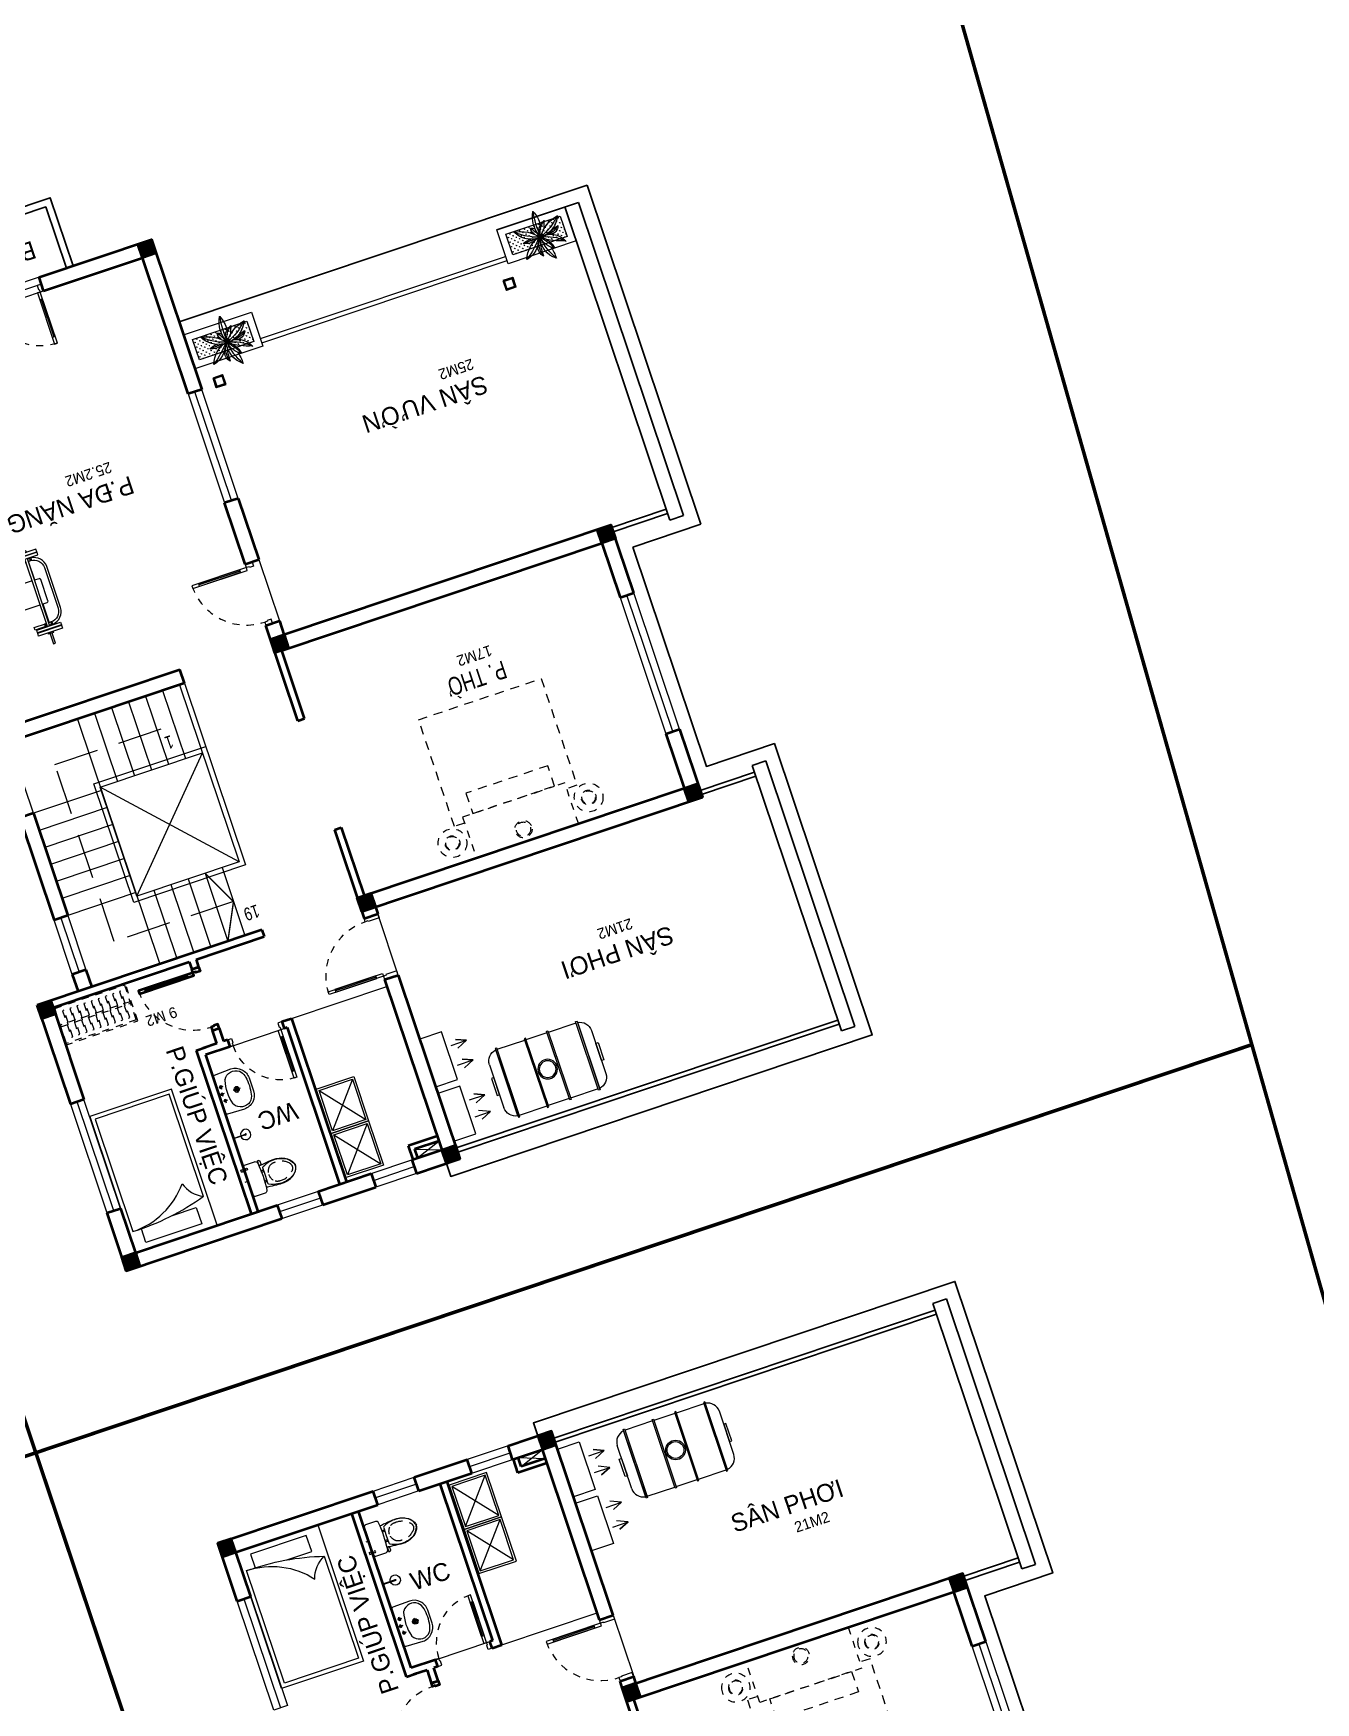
# Model space of a CAD drawing. Header units: metres. Extents: x 568332 to 569219, y 2065964 to 2066430.
# Drawn here: x 568465.59 to 568483.44, y 2066101.3 to 2066124.54 of the extents above; entities that cross this region are included whole.
import ezdxf

# ---------------------------------------------------------------- set-up
doc = ezdxf.new("R2010")
doc.units = ezdxf.units.M
for name, pattern in [('CENTER', [2, 1.25, -0.25, 0.25, -0.25]), ('DASHED', [0.75, 0.5, -0.25]), ('HIDDEN', [0.375, 0.25, -0.125]), ('HIDDEN2', [0.1875, 0.125, -0.0625]), ('X-5M-G-MB PHONGNGU$0$HIDDEN2', [0.1875, 0.125, -0.0625]), ('xref-thap C (mb tang 32-2)$0$HIDDEN', [0.375, 0.25, -0.125]), ('Xref-VCMT-BT3 - tuong bao$0$HIDDEN', [0.375, 0.25, -0.125])]:
    doc.linetypes.add(name, pattern=pattern)
doc.layers.get('0').update_dxf_attribs({"linetype": 'CONTINUOUS'})
for name, color, linetype, lineweight in [('-CONCRETE', 1, 'CONTINUOUS', 35), ('-DOOR', 137, 'CONTINUOUS', 9), ('-FURNITURE', 46, 'CONTINUOUS', 9), ('-HIDE', 3, 'HIDDEN', 13), ('-KH', 143, 'CONTINUOUS', 13), ('-LINE1', 7, 'CONTINUOUS', 18), ('-RANH GIOI KHU DAT', 12, 'CENTER', 18), ('-TEXT', 7, 'CONTINUOUS', 15), ('-WALL', 4, 'CONTINUOUS', 35), ('A-Cay', 75, 'CONTINUOUS', 5), ('A72', 9, 'CONTINUOUS', 5), ('Bighome_khuat', 251, 'DASHED', 5), ('TEXT25', 2, 'CONTINUOUS', 13)]:
    doc.layers.add(name, color=color, linetype=linetype, lineweight=lineweight)
for name, color, linetype in [('13. NET HATCH', 252, 'CONTINUOUS'), ('A-Flor-Hral', 242, 'CONTINUOUS'), ('LoLK', 6, 'CONTINUOUS'), ('SOLO', 7, 'CONTINUOUS')]:
    doc.layers.add(name, color=color, linetype=linetype)
doc.styles.add('1', font='arial.ttf')
doc.styles.add('T1', font='', dxfattribs={"height": 200})
doc.styles.get('T1').set_extended_font_data('VNgeometric Light')

# ---------------------------------------------------------------- blocks, each defined once
blk = doc.blocks.new('BT1-T3')
at = {"layer": '-RANH GIOI KHU DAT', "linetype": 'HIDDEN', "ltscale": 10, "const_width": 50}
blk.add_lwpolyline([(193687, 28101), (206187, 28101), (206187, 48101), (193687, 48101)], close=True, dxfattribs=at)
blk = doc.blocks.new('A$C17c94eb8')
at = {"layer": '-FURNITURE'}
for p, q in [((30, 520), (620, 30)), ((30, 30), (620, 520))]:
    blk.add_line(p, q, dxfattribs=at)
for points in [[(0, 0), (650, 0), (650, 550), (0, 550)], [(30, 30), (620, 30), (620, 520), (30, 520)]]:
    blk.add_lwpolyline(points, close=True, dxfattribs=at)
blk = doc.blocks.new('A$C5C575821')
at = {"layer": '-CONCRETE'}
h = blk.add_hatch(color=256, dxfattribs=at)
h.dxf.hatch_style = 1
h.paths.add_polyline_path([(0, 200), (0, 0), (200, 0), (200, 200)])
blk.add_lwpolyline([(0, 0), (200, 0), (200, 200), (0, 200)], close=True, dxfattribs=at)
blk = doc.blocks.new('*U88')
at = {"color": 251}
blk.add_line((-70, 100), (-70, 700), dxfattribs=at)
for points in [[(-50, 0), (-50, 800), (-90, 800), (-90, 0)], [(-50, 100), (-90, 100), (-90, 700), (-50, 700)], [(-900, -100), (-840, -100), (-840, -40), (-850, -40), (-850, 0), (-900, 0)], [(0, -100), (-60, -100), (-60, -40), (-50, -40), (-50, 0), (0, 0)]]:
    blk.add_lwpolyline(points, close=True)
at = {"layer": 'Bighome_khuat', "linetype": 'Xref-VCMT-BT3 - tuong bao$0$HIDDEN'}
blk.add_arc((-50, 0), 800, 90, 180, dxfattribs=at)
blk = doc.blocks.new('A$C18091ED7')
for p, q in [((0, -42), (0, 0)), ((146, -27), (179, -27)), ((146, -27), (146, -30)), ((146, -30), (166, -30)), ((153, -37), (146, -30)), ((152, 0), (152, -27)), ((152, 0), (179, 0)), ((153, -37), (166, -37)), ((153, -40), (153, -37)), ((153, -40), (178, -40)), ((153, -40), (178, -40)), ((153, -40), (153, -42)), ((185, -30), (166, -30)), ((178, -37), (166, -37)), ((185, -30), (178, -37)), ((178, -37), (178, -40)), ((178, -40), (178, -42)), ((179, 0), (179, -27)), ((179, -27), (185, -27)), ((185, -27), (185, -30)), ((-83, -267), (-83, -300)), ((-83, -278), (-83, -288)), ((-61, -290), (-83, -290)), ((-63, -265), (-81, -265)), ((-61, -267), (-61, -300)), ((61, -267), (61, -300)), ((61, -290), (83, -290)), ((63, -265), (81, -265)), ((83, -267), (83, -300)), ((83, -278), (83, -288)), ((165, -262), (165, -290)), ((168, -260), (228, -260)), ((168, -292), (207, -292)), ((231, -274), (231, -262))]:
    blk.add_line(p, q)
for points in [[(230, -219, -0.137407), (225, -235), (222, -241, -0.236081), (198, -255, -0.051961), (-198, -255, -0.236081), (-222, -241), (-225, -235, -0.137407), (-230, -219), (-230, -72, -0.198912), (-226, -63), (-209, -46, -0.198912), (-200, -42), (0, -42), (200, -42, -0.198912), (209, -46), (226, -63, -0.198912), (230, -72)], [(144, -619, -0.212405), (26, -734, -0.027685), (-1, -739, -0.022279), (-26, -734, -0.212405), (-144, -619, -0.142796), (-167, -428, -0.093005), (-128, -309, -0.256439), (-111, -300), (0, -300), (111, -300, -0.256439), (128, -309, -0.093005), (167, -428, -0.142796)]]:
    blk.add_lwpolyline(points, format="xyb", close=True)
at = {"linetype": 'xref-thap C (mb tang 32-2)$0$HIDDEN', "ltscale": 100}
blk.add_lwpolyline([(61, -669, -0.199031), (0, -699, -0.199031), (-61, -669, -0.218924), (-132, -478, -0.153791), (-112, -404, -0.236701), (0, -348, -0.236701), (112, -404, -0.153791), (132, -478, -0.218924)], format="xyb", close=True, dxfattribs=at)
blk.add_circle((166, -78), 13.9)
for centre, radius, start, end in [((-81, -267), 1.98, 90, 180), ((-63, -267), 1.98, 0, 90), ((63, -267), 1.98, 90, 180), ((81, -267), 1.98, 0, 90), ((168, -262), 2.47, 90, 180), ((168, -290), 2.47, 180, 270), ((207, -277), 15.5, 270, 306.4659), ((168, -225), 80.1, 306.4659, 320.3123), ((228, -274), 2.47, 320.3123, 0)]:
    blk.add_arc(centre, radius, start, end)
for points in [[(-156, -259), (-157, -267), (-164, -328), (-169, -385), (-184, -528), (-136, -679), (-50, -735), (-20, -741), (0, -744)], [(156, -259), (157, -267), (164, -328), (169, -385), (184, -528), (136, -679), (50, -735), (20, -741), (0, -744)]]:
    blk.add_open_spline(points, degree=3, knots=[130.613938, 130.613938, 130.613938, 130.613938, 152.852109, 311.129351, 417.703951, 561.383393, 697.692632, 710.812262, 710.812262, 710.812262, 710.812262])
blk = doc.blocks.new('A$C4ace49fd')
for p, q in [((167, 414), (224, 414)), ((195, 383), (195, 443)), ((267, 429), (324, 429)), ((295, 398), (295, 458)), ((295, 165), (295, 264)), ((367, 414), (424, 414)), ((395, 383), (395, 443)), ((249, 215), (342, 215))]:
    blk.add_line(p, q)
for points in [[(0, 200, 0.414214), (200, 0), (390, 0, 0.414214), (590, 200), (581, 446, 0.409799), (551, 475), (39, 475, 0.403607), (9, 446)], [(177, 40, 0.090773), (424, 43, 0.149887), (521, 96, 0.430722), (482, 321, 0.080637), (470, 327, 0.127732), (125, 329, 0.074208), (114, 325, 0.443092), (69, 96, 0.13364), (154, 46, 0.033617)]]:
    blk.add_lwpolyline(points, format="xyb", close=True)
for centre, radius in [((195, 414), 17.5), ((295, 215), 37.5), ((295, 215), 22.5), ((295, 215), 22.5), ((295, 429), 17.5), ((395, 414), 17.5)]:
    blk.add_circle(centre, radius)
blk = doc.blocks.new('shower')
for points in [[(180919, -32316), (180912, -32316), (180912, -32147), (180919, -32147)], [(180929, -32327), (180902, -32327), (180902, -32316), (180929, -32316)]]:
    blk.add_lwpolyline(points, close=True)
for radius, start, end in [(72, 272.7907, 267.2093), (8.35, 294.8355, 245.1645)]:
    blk.add_arc((180916, -32147), radius, start, end)
blk = doc.blocks.new('*U96')
at = {"color": 251}
blk.add_line((-70, 100), (-70, 600), dxfattribs=at)
for points in [[(-50, 0), (-50, 700), (-90, 700), (-90, 0)], [(-50, 100), (-90, 100), (-90, 600), (-50, 600)], [(-800, -100), (-740, -100), (-740, -40), (-750, -40), (-750, 0), (-800, 0)], [(0, -100), (-60, -100), (-60, -40), (-50, -40), (-50, 0), (0, 0)]]:
    blk.add_lwpolyline(points, close=True)
at = {"layer": 'Bighome_khuat', "linetype": 'Xref-VCMT-BT3 - tuong bao$0$HIDDEN'}
blk.add_arc((-50, 0), 700, 90, 180, dxfattribs=at)
blk = doc.blocks.new('*U220')
at = {"color": 251}
blk.add_line((-70, 100), (-70, 700), dxfattribs=at)
for points in [[(-50, 0), (-50, 800), (-90, 800), (-90, 0)], [(-50, 100), (-90, 100), (-90, 700), (-50, 700)], [(-900, -200), (-840, -200), (-840, -40), (-850, -40), (-850, 0), (-900, 0)], [(0, -200), (-60, -200), (-60, -40), (-50, -40), (-50, 0), (0, 0)]]:
    blk.add_lwpolyline(points, close=True)
at = {"layer": 'Bighome_khuat', "linetype": 'Xref-VCMT-BT3 - tuong bao$0$HIDDEN'}
blk.add_arc((-50, 0), 800, 90, 180, dxfattribs=at)
blk = doc.blocks.new('A$C59131A43')
for p, q in [((51, -442), (51, -1940)), ((1140, -1940), (1140, -289)), ((51, -1940), (1140, -1940))]:
    blk.add_line(p, q)
blk.add_lwpolyline([(1200, -2000), (1200, 0), (0, 0), (0, -2000)], close=True)
for points in [[(560, -326), (197, -326), (197, -88), (1015, -88)], [(1015, -88), (1015, -289)]]:
    blk.add_lwpolyline(points)
blk.add_lwpolyline([(1140, -289, 0.227842), (278, -703, 0.147835)], format="xyb")
for centre, radius, start, end in [((1067, -3723), 3434, 88.7915, 107.2102), ((-121, -821), 416, 16.4348, 65.5556)]:
    blk.add_arc(centre, radius, start, end)
blk = doc.blocks.new('*U224')
at = {"linetype": 'X-5M-G-MB PHONGNGU$0$HIDDEN2'}
for points in [[(0, 600), (0, 0), (1156, 0), (1156, 600)], [(1136, 580), (1136, 20), (20, 20), (20, 580)], [(1136, 287), (1136, 313), (20, 313), (20, 287)], [(114, 319), (109, 319), (109, 280), (114, 280)], [(228, 319), (223, 319), (223, 280), (228, 280)], [(342, 319), (337, 319), (337, 280), (342, 280)], [(456, 319), (451, 319), (451, 280), (456, 280)], [(570, 319), (565, 319), (565, 280), (570, 280)], [(684, 319), (679, 319), (679, 280), (684, 280)], [(798, 319), (793, 319), (793, 280), (798, 280)], [(912, 319), (907, 319), (907, 280), (912, 280)], [(1026, 319), (1021, 319), (1021, 280), (1026, 280)]]:
    blk.add_lwpolyline(points, close=True, dxfattribs=at)
for points in [[(122, 313), (122, 515), (100, 515), (100, 313)], [(236, 313), (236, 515), (214, 515), (214, 313)], [(350, 313), (350, 515), (328, 515), (328, 313)], [(464, 313), (464, 515), (442, 515), (442, 313)], [(578, 313), (578, 515), (556, 515), (556, 313)], [(692, 313), (692, 515), (670, 515), (670, 313)], [(806, 313), (806, 515), (784, 515), (784, 313)], [(920, 313), (920, 515), (898, 515), (898, 313)], [(1034, 313), (1034, 515), (1012, 515), (1012, 313)], [(100, 287), (100, 92), (122, 92), (122, 287)], [(214, 287), (214, 92), (236, 92), (236, 287)], [(328, 287), (328, 92), (350, 92), (350, 287)], [(442, 287), (442, 92), (464, 92), (464, 287)], [(556, 287), (556, 92), (578, 92), (578, 287)], [(670, 287), (670, 92), (692, 92), (692, 287)], [(784, 287), (784, 92), (806, 92), (806, 287)], [(898, 287), (898, 92), (920, 92), (920, 287)], [(1012, 287), (1012, 92), (1034, 92), (1034, 287)]]:
    blk.add_lwpolyline(points, dxfattribs=at)
blk = doc.blocks.new('A$Cf6c941c9')
at = {"layer": '-FURNITURE', "linetype": 'HIDDEN', "ltscale": 500, "elevation": 0}
blk.add_lwpolyline([(512, 1950), (512, 2100), (2079, 2100), (2079, 300), (512, 300), (512, 450)], dxfattribs=at)
at = {"layer": '-FURNITURE', "linetype": 'HIDDEN2', "elevation": 0}
blk.add_lwpolyline([(600, 450), (600, 1950), (0, 1950), (0, 450)], close=True, dxfattribs=at)
at = {"layer": '-FURNITURE', "linetype": 'HIDDEN', "ltscale": 500, "elevation": 0}
blk.add_lwpolyline([(900, 600), (900, 1800), (600, 1800), (600, 600)], close=True, dxfattribs=at)
at = {"layer": '-FURNITURE', "linetype": 'HIDDEN2'}
for centre, radius in [((300, 2200), 200), ((300, 2200), 103), ((300, 2200), 93.3), ((170, 1200), 120), ((170, 1200), 100), ((300, 200), 200), ((300, 200), 103), ((300, 200), 93.3)]:
    blk.add_circle(centre, radius, dxfattribs=at)
blk = doc.blocks.new('Tonkin_JerkBench01_168x97_P')
for p, q in [((79, 138.5), (79, 135)), ((87, 138.5), (87, 135)), ((79, 41.5), (79, 45)), ((87, 41.5), (87, 45))]:
    blk.add_line(p, q)
for points in [[(85.4, 150), (85.4, 165), (82.4, 165), (82.4, 150)], [(82.4, 144), (82.4, 143.5)], [(85.4, 143.5), (85.4, 144)], [(82.4, 138.5), (77.2, 138.5), (77.2, 135), (82.4, 135)], [(82.4, 138.5), (78.5, 138.5)], [(78.5, 138.5), (82.4, 138.5)], [(85.4, 135), (88.6, 135), (88.6, 138.5), (85.4, 138.5)], [(82.4, 41.5), (77.2, 41.5), (77.2, 45), (82.4, 45)], [(78.5, 41.5), (82.4, 41.5)], [(82.4, 36), (82.4, 36.5)], [(85.4, 30), (85.4, 15), (82.4, 15), (82.4, 30)], [(85.4, 45), (88.6, 45), (88.6, 41.5), (85.4, 41.5)], [(85.4, 36.5), (85.4, 36)]]:
    blk.add_lwpolyline(points)
for points in [[(101.4, 148), (101.4, 144), (66.4, 144), (66.4, 148)], [(101.4, 143.5), (101.4, 139.5), (66.4, 139.5), (66.4, 143.5)], [(87.4, 150), (87.4, 148), (80.4, 148), (80.4, 150)], [(82.4, 139.5), (85.4, 139.5), (85.4, 40.5), (82.4, 40.5)], [(101.4, 36.5), (101.4, 40.5), (66.4, 40.5), (66.4, 36.5)], [(101.4, 32), (101.4, 36), (66.4, 36), (66.4, 32)], [(87.4, 30), (87.4, 32), (80.4, 32), (80.4, 30)]]:
    blk.add_lwpolyline(points, close=True)
at = {"color": 8}
for points in [[(77.2, 138.5, 0.393718), (60, 120), (60, 60, 0.393718), (77.2, 41.5)], [(82.4, 45), (78.5, 45, -0.414214), (63.5, 60), (63.5, 120, -0.414214), (78.5, 135), (82.4, 135)]]:
    blk.add_lwpolyline(points, format="xyb", dxfattribs=at)
for points in [[(82.4, 107.5), (81.7, 107.5), (81.7, 135), (82.4, 135)], [(85.4, 138.5), (103.5, 138.5), (103.5, 135), (85.4, 135)], [(223.7, 105), (223.7, 107.5), (227.7, 107.5), (227.7, 72.5), (223.7, 72.5), (223.7, 75)], [(82.4, 72.5), (81.7, 72.5), (81.7, 45), (82.4, 45)], [(182.3, 91.7), (185, 91.7), (185, 88.2), (182.3, 88.2)], [(225, 91.7), (227.4, 91.7), (227.4, 88.2), (225, 88.2)], [(85.4, 41.5), (103.5, 41.5), (103.5, 45), (85.4, 45)]]:
    blk.add_lwpolyline(points, dxfattribs=at)
for points in [[(82.4, 107.5), (75.5, 107.5, 0.414214), (73.5, 105.5), (73.5, 74.5, 0.414214), (75.5, 72.5), (82.4, 72.5)], [(85.4, 72.5), (180.3, 72.5, 0.414214), (182.3, 74.5), (182.3, 105.5, 0.414214), (180.3, 107.5), (85.4, 107.5)]]:
    blk.add_lwpolyline(points, format="xyb")
blk.add_lwpolyline([(223.1, 74.9), (187.1, 72.6, -0.432616), (185, 74.6), (185, 105.4, -0.432616), (187.1, 107.4), (223.1, 105.1, -0.396047), (225, 103.1), (225, 76.9, -0.396047)], format="xyb", close=True)
blk = doc.blocks.new('X-10M-ALT2-TUM$0$A$C0CF10D65')
at = {"linetype": 'Continuous'}
for p, q in [((33, 188), (33, 821)), ((1533, 188), (1533, 821))]:
    blk.add_line(p, q, dxfattribs=at)
for points in [[(183, 0), (183, 1009), (204, 1009), (204, 0)], [(609, 0), (609, 1009), (629, 1009), (629, 0)], [(957, 0), (957, 1009), (937, 1009), (937, 0)], [(1383, 0), (1383, 1009), (1362, 1009), (1362, 0)], [(0, 378), (0, 631), (33, 631), (33, 378)], [(1566, 378), (1566, 631), (1533, 631), (1533, 378)]]:
    blk.add_lwpolyline(points, close=True, dxfattribs=at)
for points in [[(183, 989), (183, 19)], [(609, 989), (204, 989)], [(937, 989), (629, 989)], [(1362, 989), (957, 989)], [(1383, 19), (1383, 989)], [(204, 19), (609, 19)], [(629, 19), (937, 19)], [(957, 19), (1362, 19)]]:
    blk.add_lwpolyline(points, dxfattribs=at)
for radius in [137, 117]:
    blk.add_circle((783, 504), radius, dxfattribs=at)
for centre, start, end in [((206, 817), 97.774, 178.9884), ((1360, 817), 1.0116, 82.226), ((206, 191), 181.0116, 262.226), ((1360, 191), 277.774, 358.9884)]:
    blk.add_arc(centre, 173, start, end, dxfattribs=at)
blk = doc.blocks.new('A$C260bbb34')
at = {"layer": '-FURNITURE'}
for points in [[(219, 385), (219, 612), (159, 470), (219, 612), (287, 461)], [(508, 385), (508, 612), (448, 470), (508, 612), (576, 461)], [(1020, 385), (1020, 612), (960, 470), (1020, 612), (1088, 461)], [(1268, 385), (1268, 612), (1329, 470), (1268, 612), (1201, 461)]]:
    blk.add_lwpolyline(points, dxfattribs=at)
for points in [[(0, 0), (700, 0), (700, 320), (0, 320)], [(794, 0), (1494, 0), (1494, 320), (794, 320)]]:
    blk.add_lwpolyline(points, close=True, dxfattribs=at)
blk = doc.blocks.new('*U172')
for p, q in [((-1510, 650), (-1550, 650)), ((-1530, 100), (-1530, 650)), ((-90, 650), (-50, 650)), ((-70, 100), (-70, 650)), ((-1510, 100), (-1550, 100)), ((-90, 100), (-50, 100))]:
    blk.add_line(p, q)
for points in [[(-1550, 0), (-1510, 0), (-1510, 750), (-1550, 750)], [(-50, 0), (-90, 0), (-90, 750), (-50, 750)], [(-1600, -100), (-1540, -100), (-1540, -40), (-1550, -40), (-1550, 0), (-1600, 0)], [(0, -100), (-60, -100), (-60, -40), (-50, -40), (-50, 0), (0, 0)]]:
    blk.add_lwpolyline(points, close=True)
at = {"linetype": 'HIDDEN', "ltscale": 0.1}
for centre, start, end in [((-1550, 0), 0, 90), ((-50, 0), 90, 180)]:
    blk.add_arc(centre, 750, start, end, dxfattribs=at)
blk = doc.blocks.new('mb-cay21')
for centre, radius, start, end in [((-350, -54), 344, 18.2679, 77.7577), ((83, 412), 383, 199.8532, 255.8716), ((-1036, -793), 1315, 39.2618, 54.5536), ((57, 207), 143, 131.9837, 205.4724), ((224, 201), 285, 157.16, 204.0107), ((607, 265), 647, 175.9263, 194.9396), ((323, 122), 344, 127.0526, 193.6397), ((904, -76), 918, 149.2774, 171.9041), ((-130, 286), 270, 297.6391, 353.4927), ((271, 12), 277, 118.6711, 171.4448), ((-495, 542), 695, 315.3527, 335.2401), ((-406, 380), 522, 342.1417, 1.7778), ((-11, -305), 360, 95.3509, 151.9516), ((-406, 380), 522, 278.611, 320.85), ((262, -799), 887, 107.6158, 131.4255), ((-155, -183), 260, 72.6029, 113.2685), ((-130, 326), 298, 244.7044, 267.5626), ((-249, -2287), 2343, 85.498, 90.09), ((-623, 273), 660, 323.9758, 339.4862), ((357, -131), 395, 154.191, 209.7589), ((69, 307), 265, 252.5643, 340.5658), ((1314, -105), 1316, 173.8852, 189.76), ((158, 0), 158, 169.0123, 258.5733), ((-267, -705), 795, 43.0584, 70.3682), ((495, -567), 793, 102.8236, 128.4584), ((420, 345), 517, 216.0101, 258.7514), ((-349, -155), 402, 28.0633, 29.2303), ((-89, 616), 575, 279.6289, 313.8517), ((252, 53), 245, 184.8141, 238.0945), ((-11, -305), 360, 23.5569, 85.5927), ((112, -192), 234, 44.3745, 98.3611), ((-382, -1631), 1733, 67.585, 73.6645), ((170, -57), 113, 15.6468, 102.6443), ((21, -96), 115, 141.0444, 190.8834), ((-116, -9), 111, 283.0214, 317.1626), ((-349, -155), 402, 334.7196, 5.6674), ((850, 187), 800, 197.5499, 205.3147)]:
    blk.add_arc(centre, radius, start, end)
blk = doc.blocks.new('BT4-T3.1')
at = {"layer": 'A-Cay'}
h = blk.add_hatch(dxfattribs=at)
h.set_pattern_fill('CO-01', color=256, scale=0.05, angle=-161.4485)
h.set_pattern_definition([(288.5515, (568704.142956, 2066178.659152), (0.044766753, -0.0222696615), [0.009375, -0.061335678]), (243.5515, (568704.142956, 2066178.65915), (0.044766753, -0.022269662), [0.009375, -0.040625]), (333.5515, (568704.142956, 2066178.65915), (0.022269662, 0.044766753), [0.009375, -0.040625])])
h.paths.add_polyline_path([(568472.167, 2066121.742), (568472.926, 2066121.997), (568473.021, 2066121.712), (568472.263, 2066121.458)])
h = blk.add_hatch(dxfattribs=at)
h.set_pattern_fill('CO-01', color=256, scale=0.05, angle=-161.4485)
h.set_pattern_definition([(288.5515, (568699.781672, 2066177.195527), (0.044766753, -0.0222696615), [0.009375, -0.061335678]), (243.5515, (568699.78167, 2066177.195527), (0.044766753, -0.022269662), [0.009375, -0.040625]), (333.5515, (568699.78167, 2066177.195527), (0.022269662, 0.044766753), [0.009375, -0.040625])])
h.paths.add_polyline_path([(568467.806, 2066120.278), (568468.564, 2066120.533), (568468.66, 2066120.249), (568467.901, 2066119.994)])
at = {"layer": '-DOOR'}
blk.add_line((568469.185, 2066110.826), (568470.512, 2066111.271), dxfattribs=at)
for points in [[(568464.217, 2066120.445), (568465.733, 2066120.954), (568465.67, 2066121.144), (568464.153, 2066120.635)], [(568467.934, 2066119.583), (568467.744, 2066119.519), (568468.253, 2066118.002), (568468.443, 2066118.066)], [(568473.948, 2066116.749), (568473.759, 2066116.686), (568474.395, 2066114.79), (568474.585, 2066114.853)], [(568465.336, 2066114.439), (568465.146, 2066114.375), (568465.401, 2066113.617), (568465.59, 2066113.681)], [(568466.322, 2066111.5), (568466.132, 2066111.437), (568465.878, 2066112.195), (568466.068, 2066112.259)], [(568466.294, 2066109.697), (568466.105, 2066109.634), (568466.614, 2066108.117), (568466.803, 2066108.181)], [(568470.925, 2066108.667), (568470.356, 2066108.476), (568470.293, 2066108.666), (568470.861, 2066108.857)], [(568469.05, 2066108.038), (568469.619, 2066108.229), (568469.555, 2066108.418), (568468.986, 2066108.227)]]:
    blk.add_lwpolyline(points, close=True, dxfattribs=at)
for points in [[(568465.702, 2066121.049), (568464.185, 2066120.54)], [(568468.348, 2066118.034), (568467.839, 2066119.551)], [(568468.729, 2066117.213), (568469.016, 2066116.36)], [(568474.49, 2066114.821), (568473.854, 2066116.717)], [(568465.973, 2066112.227), (568466.227, 2066111.468)], [(568470.67, 2066111.43), (568470.384, 2066112.283)], [(568468.324, 2066110.431), (568469.082, 2066110.686)], [(568466.708, 2066108.149), (568466.199, 2066109.666)], [(568470.324, 2066108.571), (568470.893, 2066108.762)], [(568469.587, 2066108.323), (568469.018, 2066108.133)]]:
    blk.add_lwpolyline(points, dxfattribs=at)
at = {"layer": '-FURNITURE'}
for points in [[(568470.939, 2066108.883), (568471.235, 2066109.119)], [(568470.898, 2066109.006), (568471.276, 2066108.996)]]:
    blk.add_lwpolyline(points, dxfattribs=at)
at = {"layer": '-HIDE', "ltscale": 10}
for points in [[(568467.031, 2066112.529), (568467.944, 2066114.523)], [(568468.454, 2066113.007), (568466.522, 2066114.046)]]:
    blk.add_lwpolyline(points, dxfattribs=at)
at = {"layer": '-KH', "linetype": 'HIDDEN2', "ltscale": 5}
blk.add_lwpolyline([(568468.376, 2066112.453), (568466.717, 2066111.896), (568465.889, 2066114.361), (568467.548, 2066114.918)], dxfattribs=at)
at = {"layer": '-LINE1'}
for p, q in [((568467.389, 2066115.392), (568467.707, 2066114.444)), ((568467.626, 2066115.471), (568468.454, 2066113.007)), ((568467.693, 2066115.494), (568468.542, 2066112.962)), ((568466.678, 2066115.153), (568466.996, 2066114.205)), ((568466.915, 2066115.233), (568467.233, 2066114.285)), ((568467.152, 2066115.312), (568467.47, 2066114.364)), ((568466.204, 2066114.994), (568467.35, 2066111.581)), ((568466.441, 2066115.074), (568466.759, 2066114.126)), ((568466.434, 2066114.09), (568467.989, 2066114.612)), ((568466.522, 2066114.046), (568467.944, 2066114.523)), ((568466.987, 2066112.441), (568466.434, 2066114.09)), ((568467.031, 2066112.529), (568466.522, 2066114.046)), ((568468.542, 2066112.962), (568466.987, 2066112.441)), ((568468.454, 2066113.007), (568467.031, 2066112.529)), ((568467.98, 2066112.847), (568468.298, 2066111.899)), ((568468.217, 2066112.927), (568468.535, 2066111.979)), ((568467.268, 2066112.609), (568467.587, 2066111.661)), ((568467.506, 2066112.688), (568467.824, 2066111.74)), ((568467.743, 2066112.768), (568468.061, 2066111.82))]:
    blk.add_line(p, q, dxfattribs=at)
for points in [[(568472.041, 2066121.805), (568472.989, 2066122.123), (568473.148, 2066121.649), (568472.2, 2066121.331)], [(568472.167, 2066121.742), (568472.926, 2066121.997), (568473.021, 2066121.712), (568472.263, 2066121.458)], [(568467.679, 2066120.341), (568468.627, 2066120.66), (568468.786, 2066120.186), (568467.838, 2066119.867)], [(568467.806, 2066120.278), (568468.564, 2066120.533), (568468.66, 2066120.249), (568467.901, 2066119.994)]]:
    blk.add_lwpolyline(points, close=True, dxfattribs=at)
for points in [[(568466.538, 2066113.999), (568465.59, 2066113.681)], [(568466.618, 2066113.762), (568465.67, 2066113.444)], [(568466.697, 2066113.525), (568465.749, 2066113.207)], [(568466.777, 2066113.288), (568465.829, 2066112.97)], [(568466.857, 2066113.051), (568465.908, 2066112.733)], [(568466.936, 2066112.814), (568465.988, 2066112.496)], [(568467.016, 2066112.577), (568466.068, 2066112.259)]]:
    blk.add_lwpolyline(points, dxfattribs=at)
at = {"layer": '-LINE1', "const_width": 0.02}
blk.add_lwpolyline([(568468.298, 2066111.899), (568468.376, 2066112.453), (568467.98, 2066112.847)], dxfattribs=at)
at = {"layer": '-RANH GIOI KHU DAT', "linetype": 'HIDDEN', "ltscale": 10, "const_width": 0.05}
blk.add_lwpolyline([(568465.624, 2066104.779), (568482.553, 2066110.46), (568478.451, 2066124.911), (568472.346, 2066128.131), (568459.261, 2066123.739)], close=True, dxfattribs=at)
at = {"layer": '-WALL'}
for p, q in [((568465.67, 2066121.144), (568467.234, 2066121.669)), ((568467.234, 2066121.669), (568467.934, 2066119.583)), ((568465.733, 2066120.954), (568467.108, 2066121.415)), ((568467.744, 2066119.519), (568467.108, 2066121.415)), ((568465.733, 2066120.954), (568465.67, 2066121.144)), ((568468.54, 2066117.149), (568468.253, 2066118.002)), ((568468.443, 2066118.066), (568468.729, 2066117.213)), ((568469.079, 2066116.17), (568473.63, 2066117.697)), ((568473.948, 2066116.749), (568473.63, 2066117.697)), ((568469.048, 2066115.949), (568473.504, 2066117.444)), ((568473.504, 2066117.444), (568473.759, 2066116.686)), ((568468.54, 2066117.149), (568468.729, 2066117.213)), ((568473.759, 2066116.686), (568473.948, 2066116.749)), ((568468.826, 2066116.296), (568469.016, 2066116.36)), ((568469.271, 2066114.969), (568468.826, 2066116.296)), ((568469.016, 2066116.36), (568469.079, 2066116.17)), ((568469.048, 2066115.949), (568469.143, 2066115.98)), ((568469.366, 2066115.001), (568469.048, 2066115.949)), ((568464.624, 2066114.675), (568467.629, 2066115.683)), ((568467.693, 2066115.494), (568467.629, 2066115.683)), ((568469.271, 2066114.969), (568469.366, 2066115.001)), ((568474.395, 2066114.79), (568474.65, 2066114.031)), ((568474.585, 2066114.853), (568474.903, 2066113.905)), ((568470.193, 2066112.536), (568474.65, 2066114.031)), ((568470.162, 2066112.314), (568474.903, 2066113.905)), ((568465.401, 2066113.617), (568465.878, 2066112.195)), ((568465.59, 2066113.681), (568466.068, 2066112.259)), ((568469.78, 2066113.452), (568469.875, 2066113.484)), ((568469.78, 2066113.452), (568470.162, 2066112.314)), ((568469.875, 2066113.484), (568470.193, 2066112.536)), ((568470.352, 2066112.378), (568470.384, 2066112.283)), ((568470.162, 2066112.314), (568470.194, 2066112.219)), ((568470.194, 2066112.219), (568470.384, 2066112.283)), ((568468.772, 2066112.059), (568465.643, 2066111.009)), ((568467.856, 2066111.646), (568468.804, 2066111.964)), ((568468.772, 2066112.059), (568468.804, 2066111.964)), ((568467.856, 2066111.646), (568467.891, 2066111.541)), ((568465.865, 2066110.977), (568467.761, 2066111.614)), ((568466.132, 2066111.437), (568466.212, 2066111.2)), ((568466.322, 2066111.5), (568466.402, 2066111.263)), ((568467.761, 2066111.614), (568467.796, 2066111.51)), ((568467.796, 2066111.51), (568467.891, 2066111.541)), ((568470.48, 2066111.366), (568470.67, 2066111.43)), ((568470.67, 2066111.43), (568471.529, 2066108.87)), ((568470.48, 2066111.366), (568471.276, 2066108.996)), ((568465.643, 2066111.009), (568466.105, 2066109.634)), ((568465.896, 2066110.883), (568466.294, 2066109.697)), ((568469.05, 2066110.781), (568469.185, 2066110.826)), ((568469.05, 2066110.781), (568469.082, 2066110.686)), ((568469.185, 2066110.826), (568469.949, 2066108.55)), ((568468.143, 2066110.476), (568467.953, 2066110.413)), ((568468.292, 2066110.526), (568468.238, 2066110.508)), ((568468.292, 2066110.526), (568468.324, 2066110.431)), ((568469.122, 2066110.699), (568469.082, 2066110.686)), ((568469.122, 2066110.699), (568469.854, 2066108.519)), ((568467.858, 2066110.381), (568467.993, 2066110.426)), ((568467.858, 2066110.381), (568468.622, 2066108.105)), ((568468.324, 2066110.431), (568467.985, 2066110.318)), ((568467.985, 2066110.318), (568468.717, 2066108.137)), ((568471.212, 2066109.185), (568470.809, 2066109.05)), ((568471.235, 2066109.119), (568470.898, 2066109.006)), ((568470.809, 2066109.05), (568470.873, 2066108.86)), ((568470.861, 2066108.857), (568471.276, 2066108.996)), ((568470.861, 2066108.857), (568470.925, 2066108.667)), ((568470.898, 2066109.006), (568470.939, 2066108.883)), ((568470.925, 2066108.667), (568471.529, 2066108.87)), ((568469.555, 2066108.418), (568470.293, 2066108.666)), ((568470.293, 2066108.666), (568470.356, 2066108.476)), ((568469.555, 2066108.418), (568469.619, 2066108.229)), ((568469.619, 2066108.229), (568470.356, 2066108.476)), ((568466.614, 2066108.117), (568466.803, 2066108.181)), ((568466.803, 2066108.181), (568467.01, 2066107.564)), ((568467.01, 2066107.564), (568468.986, 2066108.227)), ((568468.986, 2066108.227), (568469.05, 2066108.038)), ((568466.614, 2066108.117), (568466.884, 2066107.311)), ((568466.884, 2066107.311), (568469.05, 2066108.038))]:
    blk.add_line(p, q, dxfattribs=at)
for points in [[(568467.934, 2066119.583), (568467.744, 2066119.519)], [(568468.443, 2066118.066), (568468.253, 2066118.002)], [(568467.693, 2066115.494), (568464.498, 2066114.422), (568463.798, 2066116.507)], [(568474.395, 2066114.79), (568474.585, 2066114.853)], [(568465.59, 2066113.681), (568465.401, 2066113.617)], [(568466.068, 2066112.259), (568465.878, 2066112.195)], [(568466.322, 2066111.5), (568466.132, 2066111.437)], [(568468.143, 2066110.476), (568468.082, 2066110.656), (568468.177, 2066110.688), (568468.238, 2066110.508)], [(568466.294, 2066109.697), (568466.105, 2066109.634)]]:
    blk.add_lwpolyline(points, dxfattribs=at)
at = {"layer": '13. NET HATCH'}
for p, q in [((568467.619, 2066120.522), (568473.298, 2066122.427)), ((568473.298, 2066122.427), (568474.882, 2066117.706)), ((568473.934, 2066117.388), (568474.882, 2066117.706))]:
    blk.add_line(p, q, dxfattribs=at)
blk.add_lwpolyline([(568471.34, 2066108.806), (568471.4, 2066108.626), (568477.269, 2066110.596), (568475.907, 2066114.653), (568474.959, 2066114.335), (568473.934, 2066117.388)], dxfattribs=at)
at = {"layer": 'A-Flor-Hral'}
for points in [[(568472.131, 2066121.097), (568472.263, 2066121.141), (568472.308, 2066121.009), (568472.175, 2066120.964)], [(568472.145, 2066121.09), (568472.256, 2066121.127), (568472.294, 2066121.016), (568472.182, 2066120.979)], [(568468.092, 2066119.741), (568468.224, 2066119.786), (568468.269, 2066119.653), (568468.136, 2066119.609)], [(568468.106, 2066119.734), (568468.217, 2066119.772), (568468.255, 2066119.66), (568468.143, 2066119.623)]]:
    blk.add_lwpolyline(points, close=True, dxfattribs=at)
at = {"layer": 'A72'}
for points in [[(568468.751, 2066120.29), (568472.165, 2066121.435)], [(568468.771, 2066120.233), (568472.184, 2066121.378)]]:
    blk.add_lwpolyline(points, dxfattribs=at)
at = {"layer": 'SOLO'}
for p, q in [((568472.041, 2066121.805), (568473.178, 2066122.187)), ((568472.989, 2066122.123), (568474.452, 2066117.762)), ((568473.178, 2066122.187), (568474.642, 2066117.826)), ((568467.393, 2066121.195), (568467.679, 2066120.341)), ((568473.643, 2066117.659), (568474.401, 2066117.914)), ((568473.662, 2066117.602), (568474.42, 2066117.857)), ((568474.452, 2066117.762), (568474.642, 2066117.826)), ((568475.629, 2066114.254), (568474.871, 2066114)), ((568475.648, 2066114.198), (568474.89, 2066113.943)), ((568475.787, 2066114.413), (568475.598, 2066114.349)), ((568476.838, 2066110.652), (568475.598, 2066114.349)), ((568477.028, 2066110.715), (568475.787, 2066114.413)), ((568471.478, 2066109.022), (568476.788, 2066110.803)), ((568471.497, 2066108.965), (568476.807, 2066110.746)), ((568476.838, 2066110.652), (568477.028, 2066110.715))]:
    blk.add_line(p, q, dxfattribs=at)
for points in [[(568466.144, 2066121.303), (568465.826, 2066122.251), (568463.361, 2066121.424), (568463.679, 2066120.476)], [(568466.049, 2066121.271), (568465.763, 2066122.124), (568463.488, 2066121.361), (568463.774, 2066120.507)]]:
    blk.add_lwpolyline(points, dxfattribs=at)
at = {"layer": '-DOOR', "yscale": 0.001, "zscale": 0.001}
for name, p, xscale, rotation in [('*U172', (568465.733, 2066120.954), -0.001, 198.5514997301255), ('*U88', (568468.54, 2066117.149), 0.001, 108.5514997301255), ('*U220', (568470.48, 2066111.366), -0.001, 108.5514997301256), ('*U96', (568469.082, 2066110.686), -0.001, 198.5514997301255)]:
    blk.add_blockref(name, p, dxfattribs=dict(at, xscale=xscale, rotation=rotation))
at = {"layer": '-FURNITURE'}
for name, p, xscale, yscale, zscale, rotation in [('Tonkin_JerkBench01_168x97_P', (568466.154, 2066117.875), 0.01, 0.01, 0.01, 198.5514997301255), ('X-10M-ALT2-TUM$0$A$C0CF10D65', (568471.847, 2066110.349), -0.001, 0.001, 0.001, 198.551499710023), ('A$C4ace49fd', (568468.53, 2066110.186), -0.001, 0.001, 0.001, 108.5514997301256), ('A$C59131A43', (568468.148, 2066107.946), 0.001, 0.001, 0.001, 198.5514997301255), ('shower', (568441.463, 2066290.953), 0.001, 0.001, 0.001, 288.5514997301255), ('A$C18091ED7', (568468.536, 2066108.543), 0.001, 0.001, 0.001, 108.5514997301255)]:
    blk.add_blockref(name, p, dxfattribs=dict(at, xscale=xscale, yscale=yscale, zscale=zscale, rotation=rotation))
at = {"layer": '-FURNITURE', "extrusion": (0, 0, -1), "xscale": -0.0009166666666659741, "yscale": 0.0009166666666659741, "zscale": -0.0009166666666659741, "rotation": 161.4485002698745}
blk.add_blockref('*U224', (-568466.869, 2066111.314), dxfattribs=at)
at = {"layer": '-WALL', "yscale": 0.001, "zscale": 0.001}
for name, p, xscale, rotation in [('A$C5C575821', (568467.044, 2066121.605), -0.001, 198.5514997301255), ('A$C5C575821', (568467.044, 2066121.605), -0.001, 198.5514997301255), ('A$C5C575821', (568473.441, 2066117.634), -0.001, 198.5514997301255), ('A$C5C575821', (568468.89, 2066116.106), -0.001, 198.5514997301255), ('A$Cf6c941c9', (568473.605, 2066113.681), 0.001, 108.5514997301255), ('A$C5C575821', (568474.65, 2066114.031), -0.001, 198.5514997301255), ('A$C5C575821', (568470.099, 2066112.504), -0.001, 198.5514997301255), ('*U88', (568467.796, 2066111.51), 0.001, 108.5514997301255), ('A$C5C575821', (568465.643, 2066111.009), -0.001, 198.5514997301255), ('A$C260bbb34', (568470.97, 2066110.535), 0.001, 288.5514997301255), ('A$C17c94eb8', (568470.05, 2066110.016), -0.001, 108.5514997301256), ('A$C17c94eb8', (568470.257, 2066109.4), -0.001, 108.5514997301256), ('A$C5C575821', (568471.276, 2066108.996), -0.001, 198.5514997301255), ('A$C5C575821', (568466.82, 2066107.501), -0.001, 198.5514997301255)]:
    blk.add_blockref(name, p, dxfattribs=dict(at, xscale=xscale, rotation=rotation))
at = {"layer": 'A-Cay', "xscale": -0.001, "yscale": 0.001, "zscale": 0.001, "rotation": 198.5514997301255}
for p in [(568472.635, 2066121.747), (568468.274, 2066120.284)]:
    blk.add_blockref('mb-cay21', p, dxfattribs=at)
at = {"layer": '-TEXT', "color": 2}
for s, rotation, p in [('BAN CÔNG', 198.5515, (568465.572, 2066121.657)), ('SÂN VƯỜN ', 198.5515, (568471.864, 2066119.784)), ('P.ĐA NĂNG', 198.5515, (568466.938, 2066118.384)), ('SÂN PHƠI', 198.5515, (568474.451, 2066112.12)), ('P.GIÚP VIỆC ', 288.5515, (568467.429, 2066110.386)), ('WC ', 198.5515, (568469.218, 2066109.674))]:
    blk.add_text(s, height=0.25, rotation=rotation, dxfattribs=at).set_placement(p)
at = {"layer": '-TEXT', "color": 2, "width": 0.75}
blk.add_text('P. THỜ', height=0.25, rotation=198.5515, dxfattribs=at).set_placement((568472.125, 2066115.812))
at = {"layer": '-TEXT', "style": '1', "width": 0.75}
for s, p in [('1', (568467.502, 2066114.772)), ('19', (568468.7, 2066112.416))]:
    blk.add_text(s, height=0.18, rotation=198.5515, dxfattribs=at).set_placement(p)
at = {"layer": 'TEXT25', "style": 'T1'}
for s, p in [('25M2', (568471.69, 2066120.014)), ('25.2M2', (568466.651, 2066118.577)), ('17M2', (568471.945, 2066116.026)), ('21M2', (568473.901, 2066112.224)), ('9 M2', (568467.561, 2066110.993))]:
    blk.add_text(s, height=0.15, rotation=198.5515, dxfattribs=at).set_placement(p)
blk = doc.blocks.new('BT4-T3.2')
at = {"layer": '-DOOR'}
blk.add_line((568472.113, 2066102.104), (568473.439, 2066102.549), dxfattribs=at)
for points in [[(568472.198, 2066104.875), (568471.629, 2066104.684), (568471.692, 2066104.494), (568472.261, 2066104.685)], [(568470.322, 2066104.246), (568470.891, 2066104.437), (568470.955, 2066104.247), (568470.386, 2066104.056)], [(568469.126, 2066101.26), (568468.936, 2066101.196), (568468.427, 2066102.713), (568468.617, 2066102.776)], [(568479.484, 2066100.253), (568479.295, 2066100.189), (568478.659, 2066102.085), (568478.848, 2066102.149)]]:
    blk.add_lwpolyline(points, close=True, dxfattribs=at)
for points in [[(568471.661, 2066104.589), (568472.229, 2066104.78)], [(568470.923, 2066104.342), (568470.354, 2066104.151)], [(568468.522, 2066102.745), (568469.031, 2066101.228)], [(568473.661, 2066102.518), (568473.947, 2066101.664)], [(568471.187, 2066101.898), (568471.946, 2066102.153)], [(568478.753, 2066102.117), (568479.39, 2066100.221)]]:
    blk.add_lwpolyline(points, dxfattribs=at)
at = {"layer": '-FURNITURE'}
for points in [[(568472.339, 2066104.711), (568472.717, 2066104.701)], [(568472.38, 2066104.588), (568472.676, 2066104.824)]]:
    blk.add_lwpolyline(points, dxfattribs=at)
at = {"layer": '-RANH GIOI KHU DAT', "linetype": 'HIDDEN', "ltscale": 10, "const_width": 0.05}
blk.add_lwpolyline([(568465.624, 2066104.779), (568482.553, 2066110.46), (568486.655, 2066096.008), (568483.281, 2066089.608), (568471.987, 2066085.818)], close=True, dxfattribs=at)
at = {"layer": '-WALL'}
for p, q in [((568472.198, 2066104.875), (568472.802, 2066105.078)), ((568473.661, 2066102.518), (568472.802, 2066105.078)), ((568470.891, 2066104.437), (568471.629, 2066104.684)), ((568471.692, 2066104.494), (568471.629, 2066104.684)), ((568472.261, 2066104.685), (568472.198, 2066104.875)), ((568472.261, 2066104.685), (568472.676, 2066104.824)), ((568472.336, 2066104.5), (568472.273, 2066104.689)), ((568472.38, 2066104.588), (568472.339, 2066104.711)), ((568472.717, 2066104.701), (568472.38, 2066104.588)), ((568473.471, 2066102.454), (568472.676, 2066104.824)), ((568470.955, 2066104.247), (568470.891, 2066104.437)), ((568470.955, 2066104.247), (568471.692, 2066104.494)), ((568472.739, 2066104.635), (568472.336, 2066104.5)), ((568468.157, 2066103.519), (568470.322, 2066104.246)), ((568470.386, 2066104.056), (568470.322, 2066104.246)), ((568471.986, 2066102.167), (568471.254, 2066104.347)), ((568472.113, 2066102.104), (568471.349, 2066104.379)), ((568468.41, 2066103.393), (568470.386, 2066104.056)), ((568470.849, 2066101.785), (568470.117, 2066103.966)), ((568470.786, 2066101.658), (568470.022, 2066103.934)), ((568468.427, 2066102.713), (568468.157, 2066103.519)), ((568468.617, 2066102.776), (568468.41, 2066103.393)), ((568473.789, 2066101.506), (568478.53, 2066103.097)), ((568478.848, 2066102.149), (568478.53, 2066103.097)), ((568473.948, 2066101.348), (568478.404, 2066102.844)), ((568478.659, 2066102.085), (568478.404, 2066102.844)), ((568468.427, 2066102.713), (568468.617, 2066102.776)), ((568473.471, 2066102.454), (568473.661, 2066102.518)), ((568471.986, 2066102.167), (568471.946, 2066102.153)), ((568471.978, 2066102.058), (568471.946, 2066102.153)), ((568471.187, 2066101.898), (568470.849, 2066101.785)), ((568471.219, 2066101.804), (568471.187, 2066101.898)), ((568471.978, 2066102.058), (568472.113, 2066102.104)), ((568470.786, 2066101.658), (568470.921, 2066101.704)), ((568471.07, 2066101.754), (568470.88, 2066101.69)), ((568471.219, 2066101.804), (568471.165, 2066101.785)), ((568473.758, 2066101.601), (568473.947, 2066101.664)), ((568473.979, 2066101.57), (568473.947, 2066101.664)), ((568473.789, 2066101.506), (568473.758, 2066101.601)), ((568474.171, 2066100.368), (568473.789, 2066101.506)), ((568474.266, 2066100.4), (568473.948, 2066101.348))]:
    blk.add_line(p, q, dxfattribs=at)
for points in [[(568478.659, 2066102.085), (568478.848, 2066102.149)], [(568471.07, 2066101.754), (568471.13, 2066101.574), (568471.225, 2066101.605), (568471.165, 2066101.785)]]:
    blk.add_lwpolyline(points, dxfattribs=at)
at = {"layer": '13. NET HATCH'}
blk.add_lwpolyline([(568472.612, 2066105.014), (568472.552, 2066105.194), (568478.42, 2066107.164), (568479.782, 2066103.106), (568478.834, 2066102.788), (568479.859, 2066099.735)], dxfattribs=at)
at = {"layer": 'SOLO'}
for p, q in [((568472.834, 2066104.983), (568478.143, 2066106.765)), ((568478.111, 2066106.859), (568478.301, 2066106.923)), ((568478.111, 2066106.859), (568479.352, 2066103.162)), ((568478.301, 2066106.923), (568479.542, 2066103.225)), ((568472.853, 2066104.926), (568478.162, 2066106.708)), ((568479.301, 2066103.314), (568478.543, 2066103.059)), ((568479.32, 2066103.257), (568478.562, 2066103.002)), ((568479.542, 2066103.225), (568479.352, 2066103.162))]:
    blk.add_line(p, q, dxfattribs=at)
at = {"layer": '-DOOR', "xscale": 0.001, "yscale": 0.001, "zscale": 0.001}
for name, p, rotation in [('*U96', (568471.946, 2066102.153), 18.55149972793835), ('*U220', (568473.471, 2066102.454), 108.5514997279384)]:
    blk.add_blockref(name, p, dxfattribs=dict(at, rotation=rotation))
at = {"layer": '-FURNITURE', "yscale": 0.001, "zscale": 0.001}
for name, p, xscale, rotation in [('X-10M-ALT2-TUM$0$A$C0CF10D65', (568473.948, 2066104.09), 0.001, 18.55149972793835), ('A$C18091ED7', (568470.218, 2066103.533), -0.001, 108.5514997279383), ('A$C59131A43', (568469.548, 2066103.775), -0.001, 18.55149972793834), ('shower', (568558.664, 2065941.719), -0.001, 288.5514997279383), ('A$C4ace49fd', (568471.204, 2066102.219), 0.001, 108.5514997279384)]:
    blk.add_blockref(name, p, dxfattribs=dict(at, xscale=xscale, rotation=rotation))
at = {"layer": '-WALL', "yscale": 0.001, "zscale": 0.001}
for name, p, xscale, rotation in [('A$C5C575821', (568472.676, 2066104.824), 0.001, 18.55149972793835), ('A$C260bbb34', (568473.361, 2066103.413), -0.001, 288.5514997279383), ('A$C17c94eb8', (568472.107, 2066103.887), 0.001, 108.5514997279384), ('A$C17c94eb8', (568472.314, 2066103.271), 0.001, 108.5514997279384), ('A$C5C575821', (568468.22, 2066103.329), 0.001, 18.55149972793835), ('A$C5C575821', (568478.404, 2066102.844), 0.001, 18.55149972793835), ('A$Cf6c941c9', (568477.359, 2066102.493), -0.001, 108.5514997279383), ('*U88', (568471.417, 2066100.72), -0.001, 108.5514997279383), ('A$C5C575821', (568473.853, 2066101.316), 0.001, 18.55149972793835)]:
    blk.add_blockref(name, p, dxfattribs=dict(at, xscale=xscale, rotation=rotation))
at = {"layer": '-TEXT', "color": 2}
for s, rotation, p in [('SÂN PHƠI', 18.5515, (568475.352, 2066103.664)), ('P.GIÚP VIỆC ', 108.5515, (568470.683, 2066101.475)), ('WC ', 18.5515, (568470.891, 2066102.857))]:
    blk.add_text(s, height=0.25, rotation=rotation, dxfattribs=at).set_placement(p)
at = {"layer": 'TEXT25', "style": 'T1'}
blk.add_text('21M2', height=0.15, rotation=18.5515, dxfattribs=at).set_placement((568476.216, 2066103.665))

msp = doc.modelspace()

# ---------------------------------------------------------------- block references
at = {"layer": '-KH', "xscale": -0.001, "yscale": 0.001, "zscale": 0.001}
for p, rotation in [((568254.847, 2066084.78), 198.5514997543399), ((568664.551, 2066120.8), 18.55150051778948)]:
    msp.add_blockref('BT1-T3', p, dxfattribs=dict(at, rotation=rotation))
at = {"layer": 'LoLK'}
for name in ['BT4-T3.1', 'BT4-T3.2']:
    msp.add_blockref(name, (0, 0), dxfattribs=at)

doc.saveas('drawing.dxf')
